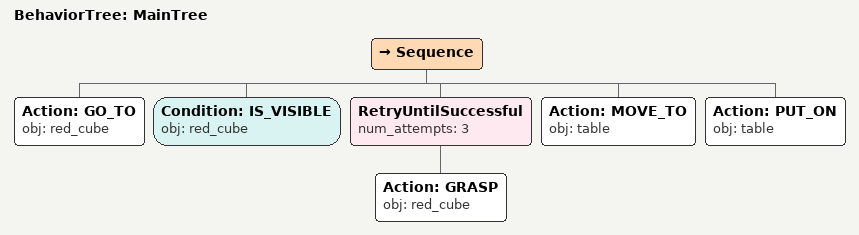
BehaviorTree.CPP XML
<root main_tree_to_execute="MainTree">
  <BehaviorTree ID="MainTree">
    <Sequence>
      <!-- Go to red_cube -->
      <Action ID="GO_TO" obj="red_cube" />
      <!-- Check red_cube is visible before GRASP -->
      <Condition ID="IS_VISIBLE" obj="red_cube" />
      <!-- Retry GRASP red_cube up to 3 attempts -->
      <RetryUntilSuccessful num_attempts="3">
        <!-- Grasp red_cube -->
        <Action ID="GRASP" obj="red_cube" />
      </RetryUntilSuccessful>
      <!-- Navigate to table -->
      <Action ID="MOVE_TO" obj="table" />
      <!-- Move to table -->
      <Action ID="PUT_ON" obj="table" />
    </Sequence>
  </BehaviorTree>
</root>
